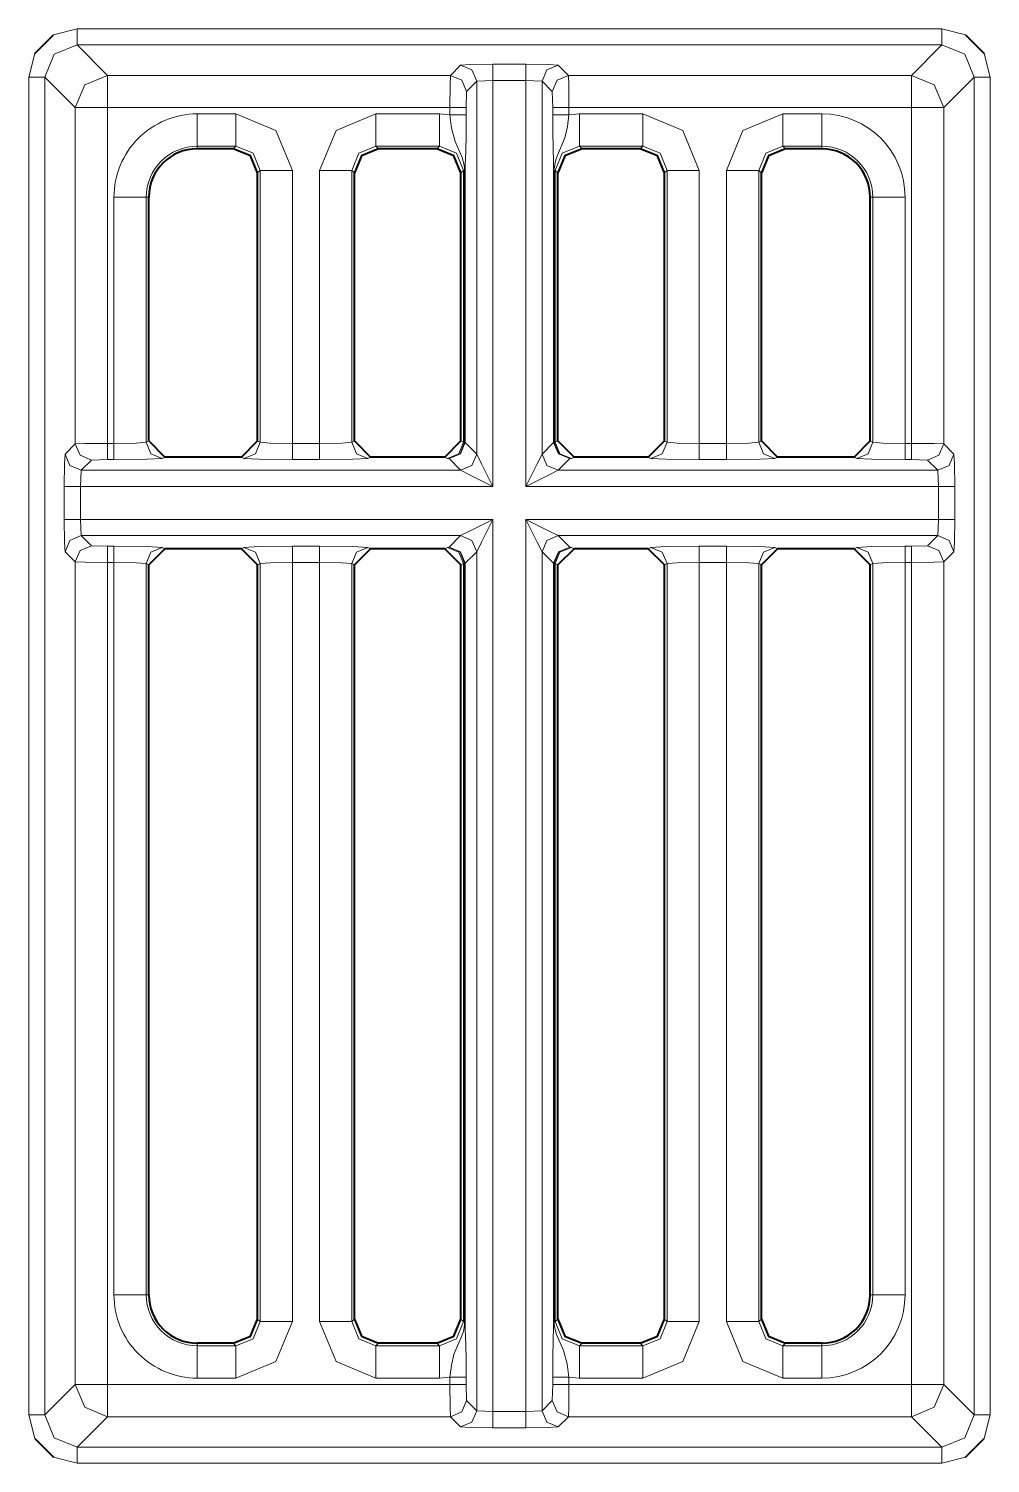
# Model space of a CAD drawing. Header units: millimetres. Extents: x 0 to 2941, y -405 to 1422.
# Drawn here: x 879.28 to 909.05, y 408.95 to 453.38 of the extents above; entities that cross this region are included whole.
import ezdxf

# ---------------------------------------------------------------- set-up
doc = ezdxf.new("R2010")
doc.units = ezdxf.units.MM
doc.layers.add('FINE', color=9, linetype='Continuous')
doc.layers.add('OUTLINE', color=7, linetype='Continuous')

msp = doc.modelspace()

# ---------------------------------------------------------------- linework, layer by layer
at = {"layer": 'FINE', "lineweight": 9}
for p, q in [((907.554, 453.377), (908.281, 453.189)), ((907.554, 452.877), (880.779, 452.877)), ((892.336, 451.933), (892.651, 452.249)), ((893.651, 452.275), (894.677, 452.275)), ((895.676, 452.249), (895.991, 451.933)), ((908.865, 452.605), (909.053, 451.878)), ((908.554, 451.878), (907.61, 450.934)), ((908.554, 410.453), (908.554, 451.878)), ((892.836, 451.434), (892.823, 450.934)), ((893.151, 451.749), (892.836, 451.434)), ((893.651, 451.775), (893.151, 451.749)), ((895.176, 451.749), (894.677, 451.775)), ((895.176, 451.749), (895.176, 440.205)), ((895.492, 451.434), (895.176, 451.749)), ((895.504, 450.934), (895.492, 451.434)), ((892.323, 450.934), (881.723, 450.934)), ((881.723, 450.934), (881.723, 440.533)), ((892.323, 450.708), (892.323, 450.934)), ((892.823, 450.934), (892.823, 450.708)), ((895.504, 450.708), (895.504, 450.934)), ((896.004, 450.934), (896.004, 450.708)), ((907.61, 450.934), (907.61, 440.521)), ((884.499, 450.739), (885.696, 450.739)), ((890.031, 450.739), (891.996, 450.739)), ((891.996, 450.739), (892.323, 450.708)), ((896.004, 450.708), (896.331, 450.739)), ((896.331, 450.739), (898.296, 450.739)), ((902.631, 450.739), (903.835, 450.739)), ((884.499, 449.74), (884.499, 449.659)), ((890.031, 449.74), (890.113, 449.659)), ((891.996, 449.74), (890.031, 449.74)), ((891.915, 449.659), (891.996, 449.74)), ((903.835, 449.74), (902.631, 449.74)), ((902.631, 449.74), (902.712, 449.659)), ((903.835, 449.659), (903.835, 449.74)), ((887.444, 448.991), (887.444, 440.533)), ((888.284, 440.533), (888.284, 448.991)), ((889.282, 448.991), (889.282, 440.571)), ((889.364, 448.91), (889.282, 448.991)), ((892.745, 448.991), (892.664, 448.91)), ((892.745, 440.571), (892.745, 448.991)), ((892.777, 440.563), (892.777, 448.991)), ((892.794, 448.991), (892.794, 440.563)), ((895.533, 440.563), (895.533, 448.991)), ((895.55, 448.991), (895.55, 440.563)), ((895.582, 448.991), (895.582, 440.571)), ((895.664, 448.91), (895.582, 448.991)), ((901.882, 448.991), (901.882, 440.571)), ((901.964, 448.91), (901.882, 448.991)), ((881.919, 440.533), (881.919, 448.158)), ((882.917, 448.158), (882.917, 440.571)), ((882.999, 448.158), (882.917, 448.158)), ((905.416, 448.158), (905.335, 448.158)), ((905.416, 440.571), (905.416, 448.158)), ((906.415, 448.158), (906.415, 440.533)), ((881.723, 440.533), (881.919, 440.533)), ((882.917, 440.571), (882.999, 440.611)), ((887.444, 440.533), (888.284, 440.533)), ((889.282, 440.571), (889.364, 440.611)), ((892.664, 440.611), (892.745, 440.571)), ((892.745, 440.571), (892.777, 440.563)), ((895.176, 440.205), (895.533, 440.563)), ((895.55, 440.563), (895.582, 440.571)), ((895.582, 440.571), (895.664, 440.611)), ((901.882, 440.571), (901.964, 440.611)), ((905.335, 440.611), (905.416, 440.571)), ((906.415, 440.533), (906.61, 440.533)), ((907.61, 440.521), (907.925, 440.205)), ((881.223, 440.021), (880.908, 439.705)), ((881.723, 440.033), (881.223, 440.021)), ((881.919, 440.033), (881.723, 440.033)), ((883.498, 440.112), (883.416, 440.071)), ((885.946, 440.071), (885.864, 440.112)), ((889.864, 440.112), (889.781, 440.071)), ((892.246, 440.071), (892.164, 440.112)), ((892.294, 440.063), (892.246, 440.071)), ((892.651, 439.705), (892.294, 440.063)), ((896.033, 440.063), (895.676, 439.705)), ((896.082, 440.071), (896.033, 440.063)), ((896.164, 440.112), (896.082, 440.071)), ((898.546, 440.071), (898.463, 440.112)), ((902.464, 440.112), (902.381, 440.071)), ((904.917, 440.071), (904.835, 440.112)), ((906.61, 440.033), (906.415, 440.033)), ((907.11, 440.021), (906.61, 440.033)), ((907.425, 439.705), (907.11, 440.021)), ((880.908, 439.705), (880.882, 439.206)), ((892.651, 439.705), (880.908, 439.705)), ((907.425, 439.705), (895.676, 439.705)), ((907.451, 439.206), (907.425, 439.705)), ((880.882, 439.206), (893.651, 439.206)), ((880.882, 439.206), (880.882, 438.18)), ((894.677, 439.206), (907.451, 439.206)), ((907.451, 438.18), (907.451, 439.206)), ((907.951, 439.206), (907.951, 438.18)), ((893.651, 438.18), (880.882, 438.18)), ((880.882, 438.18), (880.908, 437.68)), ((894.677, 410.556), (894.677, 438.18)), ((907.451, 438.18), (894.677, 438.18)), ((907.425, 437.68), (907.451, 438.18)), ((880.908, 437.68), (892.651, 437.68)), ((880.908, 437.68), (881.223, 437.365)), ((892.294, 437.323), (892.651, 437.68)), ((895.676, 437.68), (907.425, 437.68)), ((895.676, 437.68), (896.033, 437.323)), ((907.11, 437.365), (907.425, 437.68)), ((881.223, 437.365), (881.723, 437.352)), ((881.723, 437.352), (881.919, 437.352)), ((883.416, 437.315), (883.498, 437.274)), ((885.864, 437.274), (885.946, 437.315)), ((887.444, 437.352), (888.284, 437.352)), ((889.781, 437.315), (889.864, 437.274)), ((892.164, 437.274), (892.246, 437.315)), ((892.246, 437.315), (892.294, 437.323)), ((893.151, 437.18), (892.794, 436.823)), ((893.151, 410.582), (893.151, 437.18)), ((895.533, 436.823), (895.176, 437.18)), ((895.176, 437.18), (895.176, 410.582)), ((896.033, 437.323), (896.082, 437.315)), ((896.082, 437.315), (896.164, 437.274)), ((898.463, 437.274), (898.546, 437.315)), ((900.043, 437.352), (900.884, 437.352)), ((902.381, 437.315), (902.464, 437.274)), ((904.835, 437.274), (904.917, 437.315)), ((906.415, 437.352), (906.61, 437.352)), ((906.61, 437.352), (907.11, 437.365)), ((907.925, 437.18), (907.61, 436.865)), ((880.723, 411.397), (880.723, 436.865)), ((881.919, 436.852), (881.723, 436.852)), ((881.723, 436.852), (881.723, 411.397)), ((881.919, 414.172), (881.919, 436.852)), ((882.917, 436.815), (882.917, 414.172)), ((882.999, 436.774), (882.917, 436.815)), ((888.284, 436.852), (887.444, 436.852)), ((887.444, 436.852), (887.444, 413.34)), ((888.284, 413.34), (888.284, 436.852)), ((892.777, 436.823), (892.745, 436.815)), ((892.777, 413.34), (892.777, 436.823)), ((892.794, 436.823), (892.794, 413.34)), ((895.533, 413.34), (895.533, 436.823)), ((895.55, 436.823), (895.55, 413.34)), ((895.582, 436.815), (895.55, 436.823)), ((900.884, 436.852), (900.043, 436.852)), ((900.043, 436.852), (900.043, 413.34)), ((900.884, 413.34), (900.884, 436.852)), ((901.964, 436.774), (901.882, 436.815)), ((901.882, 436.815), (901.882, 413.34)), ((906.61, 436.852), (906.415, 436.852)), ((906.415, 436.852), (906.415, 414.172)), ((906.61, 411.397), (906.61, 436.852)), ((907.61, 436.865), (907.61, 411.397)), ((882.917, 414.172), (882.999, 414.172)), ((905.335, 414.172), (905.416, 414.172)), ((886.364, 413.421), (886.445, 413.34)), ((892.664, 413.421), (892.745, 413.34)), ((898.964, 413.421), (899.045, 413.34)), ((901.882, 413.34), (901.964, 413.421)), ((896.412, 412.672), (896.331, 412.591)), ((896.331, 412.591), (898.296, 412.591)), ((898.296, 412.591), (898.215, 412.672)), ((902.712, 412.672), (902.631, 412.591)), ((902.631, 412.591), (903.835, 412.591)), ((903.835, 412.591), (903.835, 412.672)), ((879.779, 410.453), (880.723, 411.397)), ((881.723, 411.397), (892.323, 411.397)), ((885.696, 411.592), (884.499, 411.592)), ((891.996, 411.592), (890.031, 411.592)), ((892.323, 411.623), (891.996, 411.592)), ((892.323, 411.397), (892.323, 411.623)), ((892.823, 411.623), (892.823, 411.397)), ((892.823, 411.397), (892.836, 410.897)), ((895.492, 410.897), (895.504, 411.397)), ((895.504, 411.397), (895.504, 411.623)), ((896.004, 411.623), (896.004, 411.397)), ((896.331, 411.592), (896.004, 411.623)), ((896.004, 411.397), (906.61, 411.397)), ((898.296, 411.592), (896.331, 411.592)), ((903.835, 411.592), (902.631, 411.592)), ((907.61, 411.397), (908.554, 410.453)), ((892.836, 410.897), (893.151, 410.582)), ((893.151, 410.582), (893.651, 410.556)), ((894.677, 410.556), (895.176, 410.582)), ((895.176, 410.582), (895.492, 410.897)), ((879.468, 409.726), (879.28, 410.453)), ((892.336, 410.397), (881.723, 410.397)), ((892.651, 410.082), (892.336, 410.397)), ((894.677, 410.056), (893.651, 410.056)), ((880.779, 408.954), (880.052, 409.141)), ((907.554, 408.954), (880.779, 408.954)), ((908.281, 409.141), (907.554, 408.954))]:
    msp.add_line(p, q, dxfattribs=at)
for points in [[(880.052, 453.189), (880.779, 453.377), (907.554, 453.377)], [(880.779, 452.877), (880.779, 453.028), (880.779, 453.377)], [(907.554, 452.877), (907.554, 453.028), (907.554, 453.377)], [(880.779, 452.877), (880.072, 452.585), (879.779, 451.878)], [(880.779, 452.877), (881.723, 451.933), (892.336, 451.933)], [(895.991, 451.933), (906.61, 451.933), (907.554, 452.877)], [(908.554, 451.878), (908.261, 452.585), (907.554, 452.877)], [(879.28, 410.453), (879.28, 451.878), (879.468, 452.605)], [(892.651, 452.249), (892.953, 452.267), (893.651, 452.275)], [(892.651, 452.249), (893.004, 452.102), (893.151, 451.749)], [(893.651, 452.275), (893.651, 452.123), (893.651, 451.775)], [(894.677, 452.275), (894.677, 452.123), (894.677, 451.775)], [(894.677, 452.275), (895.374, 452.267), (895.676, 452.249)], [(895.676, 452.249), (895.323, 452.102), (895.176, 451.749)], [(879.779, 451.878), (879.629, 451.878), (879.28, 451.878)], [(880.408, 440.205), (880.723, 440.521), (880.723, 450.934), (879.779, 451.878), (879.779, 410.453)], [(880.723, 450.934), (881.016, 451.641), (881.723, 451.933)], [(881.723, 450.934), (881.723, 451.632), (881.723, 451.933)], [(892.323, 450.934), (892.327, 451.632), (892.336, 451.933)], [(892.336, 451.933), (892.689, 451.787), (892.836, 451.434)], [(895.991, 451.933), (895.638, 451.787), (895.492, 451.434)], [(895.991, 451.933), (896, 451.632), (896.004, 450.934)], [(907.61, 450.934), (907.308, 450.934), (906.61, 450.934), (906.61, 451.632), (906.61, 451.933)], [(906.61, 451.933), (907.317, 451.641), (907.61, 450.934)], [(909.053, 451.878), (908.705, 451.878), (908.554, 451.878)], [(909.053, 451.878), (909.053, 410.453), (908.865, 409.726)], [(892.794, 440.563), (893.151, 440.205), (893.151, 451.749)], [(894.677, 439.206), (894.677, 451.775), (893.651, 451.775), (893.651, 439.206)], [(881.723, 450.934), (881.025, 450.934), (880.723, 450.934)], [(892.323, 450.934), (892.672, 450.934), (892.823, 450.934)], [(896.004, 450.934), (895.655, 450.934), (895.504, 450.934)], [(906.61, 440.533), (906.61, 450.934), (896.004, 450.934)], [(884.499, 450.739), (884.499, 450.05), (884.499, 449.74)], [(885.696, 450.739), (885.696, 450.05), (885.696, 449.74)], [(885.696, 450.739), (886.932, 450.227), (887.444, 448.991)], [(888.284, 448.991), (888.795, 450.227), (890.031, 450.739)], [(890.031, 450.739), (890.031, 450.05), (890.031, 449.74)], [(891.996, 450.739), (891.996, 450.05), (891.996, 449.74)], [(892.323, 450.708), (892.672, 450.708), (892.823, 450.708)], [(892.777, 448.991), (892.775, 449.061), (892.766, 449.148), (892.706, 449.388), (892.484, 449.887), (892.373, 450.301), (892.323, 450.708)], [(892.823, 450.708), (892.82, 450.116), (892.81, 449.568), (892.797, 449.16), (892.794, 449.052), (892.794, 449.018), (892.794, 448.991)], [(896.004, 450.708), (895.655, 450.708), (895.504, 450.708)], [(895.533, 448.991), (895.533, 449.004), (895.533, 449.031), (895.532, 449.09), (895.53, 449.139), (895.528, 449.213), (895.514, 449.707), (895.507, 450.178), (895.504, 450.708)], [(896.004, 450.708), (895.961, 450.344), (895.883, 450.001), (895.658, 449.483), (895.607, 449.346), (895.578, 449.239), (895.555, 449.094), (895.551, 449.024), (895.55, 448.991)], [(896.331, 450.739), (896.331, 450.05), (896.331, 449.74)], [(898.296, 450.739), (898.296, 450.05), (898.296, 449.74)], [(898.296, 450.739), (899.532, 450.227), (900.043, 448.991)], [(900.884, 448.991), (901.395, 450.227), (902.631, 450.739)], [(902.631, 449.74), (902.631, 450.05), (902.631, 450.739)], [(903.835, 449.74), (903.835, 450.05), (903.835, 450.739)], [(885.615, 449.659), (885.696, 449.74), (884.499, 449.74)], [(886.445, 448.991), (886.227, 449.522), (885.696, 449.74)], [(890.031, 449.74), (889.5, 449.522), (889.282, 448.991)], [(892.745, 448.991), (892.527, 449.522), (891.996, 449.74)], [(896.331, 449.74), (895.8, 449.522), (895.582, 448.991)], [(898.215, 449.659), (898.296, 449.74), (896.331, 449.74), (896.412, 449.659)], [(899.045, 448.991), (898.827, 449.522), (898.296, 449.74)], [(902.631, 449.74), (902.1, 449.522), (901.882, 448.991)], [(886.364, 440.611), (886.445, 440.571), (886.445, 448.991), (886.364, 448.91)], [(887.444, 448.991), (886.755, 448.991), (886.445, 448.991)], [(889.282, 448.991), (888.972, 448.991), (888.284, 448.991)], [(892.777, 448.991), (892.756, 448.991), (892.745, 448.991)], [(892.777, 448.991), (892.789, 448.991), (892.794, 448.991)], [(895.55, 448.991), (895.538, 448.991), (895.533, 448.991)], [(895.582, 448.991), (895.571, 448.991), (895.55, 448.991)], [(898.964, 440.611), (899.045, 440.571), (899.045, 448.991), (898.964, 448.91)], [(900.043, 448.991), (899.355, 448.991), (899.045, 448.991)], [(900.043, 448.991), (900.043, 440.533), (900.884, 440.533), (900.884, 448.991)], [(900.884, 448.991), (901.572, 448.991), (901.882, 448.991)], [(882.917, 448.158), (882.607, 448.158), (881.919, 448.158)], [(905.416, 448.158), (905.726, 448.158), (906.415, 448.158)], [(880.723, 440.521), (881.025, 440.53), (881.723, 440.533)], [(881.223, 440.021), (880.87, 440.167), (880.723, 440.521)], [(881.723, 440.033), (881.723, 440.184), (881.723, 440.533)], [(881.919, 440.533), (882.607, 440.544), (882.917, 440.571)], [(881.919, 440.033), (881.919, 440.184), (881.919, 440.533)], [(883.416, 440.071), (883.064, 440.217), (882.917, 440.571)], [(886.445, 440.571), (886.298, 440.217), (885.946, 440.071)], [(886.445, 440.571), (886.755, 440.544), (887.444, 440.533)], [(887.444, 440.533), (887.444, 440.184), (887.444, 440.033)], [(888.284, 440.533), (888.972, 440.544), (889.282, 440.571)], [(888.284, 440.533), (888.284, 440.184), (888.284, 440.033)], [(889.282, 440.571), (889.429, 440.217), (889.781, 440.071)], [(892.745, 440.571), (892.598, 440.217), (892.246, 440.071)], [(892.777, 440.563), (892.634, 440.21), (892.294, 440.063)], [(892.794, 440.563), (892.647, 440.209), (892.294, 440.063)], [(892.777, 440.563), (892.789, 440.563), (892.794, 440.563)], [(896.033, 440.063), (895.68, 440.209), (895.533, 440.563)], [(895.533, 440.563), (895.538, 440.563), (895.55, 440.563)], [(896.033, 440.063), (895.693, 440.21), (895.55, 440.563)], [(896.082, 440.071), (895.729, 440.217), (895.582, 440.571)], [(899.045, 440.571), (898.898, 440.217), (898.546, 440.071)], [(899.045, 440.571), (899.355, 440.544), (900.043, 440.533)], [(900.043, 440.533), (900.043, 440.184), (900.043, 440.033)], [(900.884, 440.533), (901.572, 440.544), (901.882, 440.571)], [(900.884, 440.533), (900.884, 440.184), (900.884, 440.033)], [(901.882, 440.571), (902.029, 440.217), (902.381, 440.071)], [(905.416, 440.571), (905.27, 440.217), (904.917, 440.071)], [(905.416, 440.571), (905.726, 440.544), (906.415, 440.533)], [(906.415, 440.533), (906.415, 440.184), (906.415, 440.033)], [(906.61, 440.533), (906.61, 440.184), (906.61, 440.033)], [(906.61, 440.533), (907.308, 440.53), (907.61, 440.521)], [(907.61, 440.521), (907.463, 440.167), (907.11, 440.021)], [(880.382, 439.206), (880.39, 439.903), (880.408, 440.205)], [(880.908, 439.705), (880.554, 439.852), (880.408, 440.205)], [(883.416, 440.071), (882.951, 440.044), (881.919, 440.033)], [(888.284, 440.033), (887.444, 440.033), (886.411, 440.044), (885.946, 440.071)], [(889.781, 440.071), (889.316, 440.044), (888.284, 440.033)], [(893.151, 440.205), (893.004, 439.852), (892.651, 439.705)], [(893.151, 440.205), (893.302, 439.903), (893.651, 439.206)], [(894.677, 439.206), (895.025, 439.903), (895.176, 440.205)], [(895.676, 439.705), (895.323, 439.852), (895.176, 440.205)], [(900.884, 440.033), (900.043, 440.033), (899.011, 440.044), (898.546, 440.071)], [(902.381, 440.071), (901.916, 440.044), (900.884, 440.033)], [(906.415, 440.033), (905.382, 440.044), (904.917, 440.071)], [(907.925, 440.205), (907.778, 439.852), (907.425, 439.705)], [(907.925, 440.205), (907.943, 439.903), (907.951, 439.206)], [(893.651, 439.206), (892.953, 439.555), (892.651, 439.705)], [(895.676, 439.705), (895.374, 439.555), (894.677, 439.206)], [(880.882, 439.206), (880.533, 439.206), (880.382, 439.206)], [(880.723, 436.865), (880.408, 437.18), (880.39, 437.482), (880.382, 438.18), (880.382, 439.206)], [(907.951, 439.206), (907.8, 439.206), (907.451, 439.206)], [(880.882, 438.18), (880.533, 438.18), (880.382, 438.18)], [(892.651, 437.68), (892.953, 437.831), (893.651, 438.18)], [(893.651, 438.18), (893.302, 437.482), (893.151, 437.18)], [(893.651, 438.18), (893.651, 410.556), (894.677, 410.556)], [(894.677, 438.18), (895.374, 437.831), (895.676, 437.68)], [(895.176, 437.18), (895.025, 437.482), (894.677, 438.18)], [(907.951, 438.18), (907.8, 438.18), (907.451, 438.18)], [(907.951, 438.18), (907.943, 437.482), (907.925, 437.18)], [(880.908, 437.68), (880.554, 437.534), (880.408, 437.18)], [(892.651, 437.68), (893.004, 437.534), (893.151, 437.18)], [(895.176, 437.18), (895.323, 437.534), (895.676, 437.68)], [(907.925, 437.18), (907.778, 437.534), (907.425, 437.68)], [(881.223, 437.365), (880.87, 437.218), (880.723, 436.865)], [(881.723, 437.352), (881.723, 437.201), (881.723, 436.852)], [(881.919, 437.352), (881.919, 437.201), (881.919, 436.852)], [(881.919, 437.352), (882.951, 437.341), (883.416, 437.315)], [(883.416, 437.315), (883.064, 437.168), (882.917, 436.815)], [(885.946, 437.315), (886.411, 437.341), (887.444, 437.352)], [(885.946, 437.315), (886.298, 437.168), (886.445, 436.815)], [(887.444, 437.352), (887.444, 437.201), (887.444, 436.852)], [(888.284, 437.352), (888.284, 437.201), (888.284, 436.852)], [(888.284, 437.352), (889.316, 437.341), (889.781, 437.315)], [(889.781, 437.315), (889.429, 437.168), (889.282, 436.815)], [(892.246, 437.315), (892.598, 437.168), (892.745, 436.815)], [(892.294, 437.323), (892.634, 437.175), (892.777, 436.823)], [(892.294, 437.323), (892.647, 437.176), (892.794, 436.823)], [(895.533, 436.823), (895.68, 437.176), (896.033, 437.323)], [(895.55, 436.823), (895.693, 437.175), (896.033, 437.323)], [(895.582, 436.815), (895.729, 437.168), (896.082, 437.315)], [(898.546, 437.315), (899.011, 437.341), (900.043, 437.352)], [(898.546, 437.315), (898.898, 437.168), (899.045, 436.815)], [(900.043, 437.352), (900.043, 437.201), (900.043, 436.852)], [(900.884, 437.352), (900.884, 437.201), (900.884, 436.852)], [(900.884, 437.352), (901.916, 437.341), (902.381, 437.315)], [(902.381, 437.315), (902.029, 437.168), (901.882, 436.815)], [(904.917, 437.315), (905.382, 437.341), (906.415, 437.352)], [(905.416, 436.815), (905.27, 437.168), (904.917, 437.315)], [(906.415, 436.852), (906.415, 437.201), (906.415, 437.352)], [(906.61, 436.852), (906.61, 437.201), (906.61, 437.352)], [(907.61, 436.865), (907.463, 437.218), (907.11, 437.365)], [(881.723, 436.852), (881.025, 436.856), (880.723, 436.865)], [(882.917, 436.815), (882.607, 436.841), (881.919, 436.852)], [(886.445, 413.34), (886.445, 436.815), (886.364, 436.774)], [(887.444, 436.852), (886.755, 436.841), (886.445, 436.815)], [(889.282, 436.815), (888.972, 436.841), (888.284, 436.852)], [(889.364, 436.774), (889.282, 436.815), (889.282, 413.34), (889.364, 413.421)], [(892.745, 413.34), (892.745, 436.815), (892.664, 436.774)], [(892.794, 436.823), (892.789, 436.823), (892.777, 436.823)], [(895.55, 436.823), (895.538, 436.823), (895.533, 436.823)], [(895.664, 436.774), (895.582, 436.815), (895.582, 413.34), (895.664, 413.421)], [(899.045, 413.34), (899.045, 436.815), (898.964, 436.774)], [(900.043, 436.852), (899.355, 436.841), (899.045, 436.815)], [(901.882, 436.815), (901.572, 436.841), (900.884, 436.852)], [(905.416, 414.172), (905.416, 436.815), (905.335, 436.774)], [(906.415, 436.852), (905.726, 436.841), (905.416, 436.815)], [(907.61, 436.865), (907.308, 436.856), (906.61, 436.852)], [(882.917, 414.172), (882.607, 414.172), (881.919, 414.172)], [(905.416, 414.172), (905.726, 414.172), (906.415, 414.172)], [(885.696, 412.591), (886.227, 412.809), (886.445, 413.34)], [(887.444, 413.34), (886.932, 412.104), (885.696, 411.592)], [(887.444, 413.34), (886.755, 413.34), (886.445, 413.34)], [(889.282, 413.34), (888.972, 413.34), (888.284, 413.34)], [(890.031, 411.592), (888.795, 412.104), (888.284, 413.34)], [(889.282, 413.34), (889.5, 412.809), (890.031, 412.591)], [(891.996, 412.591), (892.527, 412.809), (892.745, 413.34)], [(892.323, 411.623), (892.366, 411.987), (892.444, 412.33), (892.669, 412.848), (892.72, 412.985), (892.749, 413.091), (892.772, 413.237), (892.777, 413.307), (892.777, 413.34)], [(892.777, 413.34), (892.756, 413.34), (892.745, 413.34)], [(892.794, 413.34), (892.789, 413.34), (892.777, 413.34)], [(892.794, 413.34), (892.794, 413.327), (892.794, 413.3), (892.795, 413.241), (892.797, 413.192), (892.799, 413.118), (892.813, 412.624), (892.82, 412.153), (892.823, 411.623)], [(895.504, 411.623), (895.507, 412.215), (895.517, 412.763), (895.53, 413.171), (895.533, 413.278), (895.533, 413.313), (895.533, 413.34)], [(895.533, 413.34), (895.538, 413.34), (895.55, 413.34)], [(895.55, 413.34), (895.552, 413.27), (895.561, 413.183), (895.621, 412.943), (895.843, 412.444), (895.954, 412.03), (896.004, 411.623)], [(895.582, 413.34), (895.571, 413.34), (895.55, 413.34)], [(895.582, 413.34), (895.8, 412.809), (896.331, 412.591)], [(898.296, 412.591), (898.827, 412.809), (899.045, 413.34)], [(900.043, 413.34), (899.532, 412.104), (898.296, 411.592)], [(900.043, 413.34), (899.355, 413.34), (899.045, 413.34)], [(900.884, 413.34), (901.572, 413.34), (901.882, 413.34)], [(902.631, 411.592), (901.395, 412.104), (900.884, 413.34)], [(901.882, 413.34), (902.1, 412.809), (902.631, 412.591)], [(884.499, 412.672), (884.499, 412.591), (885.696, 412.591), (885.615, 412.672)], [(884.499, 412.591), (884.499, 412.281), (884.499, 411.592)], [(885.696, 412.591), (885.696, 412.281), (885.696, 411.592)], [(890.113, 412.672), (890.031, 412.591), (891.996, 412.591), (891.915, 412.672)], [(890.031, 412.591), (890.031, 412.281), (890.031, 411.592)], [(891.996, 412.591), (891.996, 412.281), (891.996, 411.592)], [(896.331, 412.591), (896.331, 412.281), (896.331, 411.592)], [(898.296, 412.591), (898.296, 412.281), (898.296, 411.592)], [(902.631, 411.592), (902.631, 412.281), (902.631, 412.591)], [(903.835, 411.592), (903.835, 412.281), (903.835, 412.591)], [(881.723, 410.397), (881.016, 410.69), (880.723, 411.397)], [(881.723, 411.397), (881.025, 411.397), (880.723, 411.397)], [(881.723, 410.397), (881.723, 410.699), (881.723, 411.397)], [(892.823, 411.623), (892.672, 411.623), (892.323, 411.623)], [(892.823, 411.397), (892.672, 411.397), (892.323, 411.397)], [(892.336, 410.397), (892.327, 410.699), (892.323, 411.397)], [(895.504, 411.623), (895.655, 411.623), (896.004, 411.623)], [(895.504, 411.397), (895.655, 411.397), (896.004, 411.397)], [(896.004, 411.397), (896, 410.699), (895.991, 410.397)], [(906.61, 410.397), (906.61, 410.699), (906.61, 411.397)], [(907.61, 411.397), (907.317, 410.69), (906.61, 410.397)], [(907.61, 411.397), (907.308, 411.397), (906.61, 411.397)], [(892.836, 410.897), (892.689, 410.544), (892.336, 410.397)], [(893.151, 410.582), (893.004, 410.228), (892.651, 410.082)], [(893.651, 410.556), (893.651, 410.207), (893.651, 410.056)], [(894.677, 410.556), (894.677, 410.207), (894.677, 410.056)], [(895.176, 410.582), (895.323, 410.228), (895.676, 410.082)], [(895.492, 410.897), (895.638, 410.544), (895.991, 410.397)], [(879.779, 410.453), (879.629, 410.453), (879.28, 410.453)], [(879.779, 410.453), (880.072, 409.746), (880.779, 409.453)], [(881.723, 410.397), (880.779, 409.453), (907.554, 409.453), (906.61, 410.397)], [(893.651, 410.056), (892.953, 410.064), (892.651, 410.082)], [(906.61, 410.397), (895.991, 410.397), (895.676, 410.082), (895.374, 410.064), (894.677, 410.056)], [(907.554, 409.453), (908.261, 409.746), (908.554, 410.453)], [(909.053, 410.453), (908.705, 410.453), (908.554, 410.453)], [(880.779, 408.954), (880.779, 409.302), (880.779, 409.453)], [(907.554, 408.954), (907.554, 409.302), (907.554, 409.453)]]:
    msp.add_lwpolyline(points, dxfattribs=at)
for points in [[(884.499, 450.739, 0.414243), (881.919, 448.158)], [(906.415, 448.158, 0.414184), (903.835, 450.739)], [(884.499, 449.74, 0.414245), (882.917, 448.158)], [(905.416, 448.158, 0.414198), (903.835, 449.74)], [(881.919, 414.172, 0.414223), (884.499, 411.592)], [(882.917, 414.172, 0.414214), (884.499, 412.591)], [(903.835, 412.591, 0.414198), (905.416, 414.172)], [(903.835, 411.592, 0.414204), (906.415, 414.172)]]:
    msp.add_lwpolyline(points, format="xyb", dxfattribs=at)
at = {"layer": 'OUTLINE', "lineweight": 40}
for p, q in [((879.468, 452.605), (880.052, 453.189)), ((908.281, 453.189), (908.865, 452.605)), ((885.615, 449.659), (884.499, 449.659)), ((898.215, 449.659), (896.412, 449.659)), ((903.835, 449.659), (902.712, 449.659)), ((886.364, 440.611), (886.364, 448.91)), ((889.364, 440.611), (889.364, 448.91)), ((892.664, 440.611), (892.664, 448.91)), ((895.664, 440.611), (895.664, 448.91)), ((898.964, 440.611), (898.964, 448.91)), ((901.964, 440.611), (901.964, 448.91)), ((882.999, 440.611), (882.999, 448.158)), ((905.335, 440.611), (905.335, 448.158)), ((882.999, 440.611), (883.498, 440.112)), ((885.864, 440.112), (886.364, 440.611)), ((889.364, 440.611), (889.864, 440.112)), ((892.164, 440.112), (892.664, 440.611)), ((895.664, 440.611), (896.164, 440.112)), ((898.463, 440.112), (898.964, 440.611)), ((901.964, 440.611), (902.464, 440.112)), ((904.835, 440.112), (905.335, 440.611)), ((885.864, 440.112), (883.498, 440.112)), ((892.164, 440.112), (889.864, 440.112)), ((898.463, 440.112), (896.164, 440.112)), ((904.835, 440.112), (902.464, 440.112)), ((883.498, 437.274), (882.999, 436.774)), ((885.864, 437.274), (883.498, 437.274)), ((886.364, 436.774), (885.864, 437.274)), ((889.864, 437.274), (889.364, 436.774)), ((892.164, 437.274), (889.864, 437.274)), ((896.164, 437.274), (895.664, 436.774)), ((898.463, 437.274), (896.164, 437.274)), ((898.964, 436.774), (898.463, 437.274)), ((902.464, 437.274), (901.964, 436.774)), ((904.835, 437.274), (902.464, 437.274)), ((905.335, 436.774), (904.835, 437.274)), ((882.999, 414.172), (882.999, 436.774)), ((886.364, 413.421), (886.364, 436.774)), ((889.364, 413.421), (889.364, 436.774)), ((895.664, 413.421), (895.664, 436.774)), ((898.964, 413.421), (898.964, 436.774)), ((901.964, 413.421), (901.964, 436.774)), ((905.335, 414.172), (905.335, 436.774)), ((885.615, 412.672), (884.499, 412.672)), ((891.915, 412.672), (890.113, 412.672)), ((898.215, 412.672), (896.412, 412.672)), ((903.835, 412.672), (902.712, 412.672)), ((879.468, 409.726), (880.052, 409.141)), ((908.281, 409.141), (908.865, 409.726))]:
    msp.add_line(p, q, dxfattribs=at)
for points in [[(884.499, 449.658, 0.414197), (882.999, 448.158)], [(905.335, 448.158, 0.414214), (903.835, 449.658)], [(882.999, 414.172, 0.41423), (884.499, 412.672)], [(903.835, 412.672, 0.414214), (905.335, 414.172)]]:
    msp.add_lwpolyline(points, format="xyb", dxfattribs=at)
for points in [[(886.364, 448.91), (886.144, 449.439), (885.615, 449.659)], [(891.915, 449.659), (890.113, 449.659), (889.583, 449.439), (889.364, 448.91)], [(892.664, 448.91), (892.444, 449.439), (891.915, 449.659)], [(896.412, 449.659), (895.883, 449.439), (895.664, 448.91)], [(898.964, 448.91), (898.744, 449.439), (898.215, 449.659)], [(902.712, 449.659), (902.183, 449.439), (901.964, 448.91)], [(892.664, 413.421), (892.664, 436.774), (892.164, 437.274)], [(885.615, 412.672), (886.144, 412.892), (886.364, 413.421)], [(889.364, 413.421), (889.583, 412.892), (890.113, 412.672)], [(891.915, 412.672), (892.444, 412.892), (892.664, 413.421)], [(895.664, 413.421), (895.883, 412.892), (896.412, 412.672)], [(898.215, 412.672), (898.744, 412.892), (898.964, 413.421)], [(901.964, 413.421), (902.183, 412.892), (902.712, 412.672)]]:
    msp.add_lwpolyline(points, dxfattribs=at)

doc.saveas('drawing.dxf')
